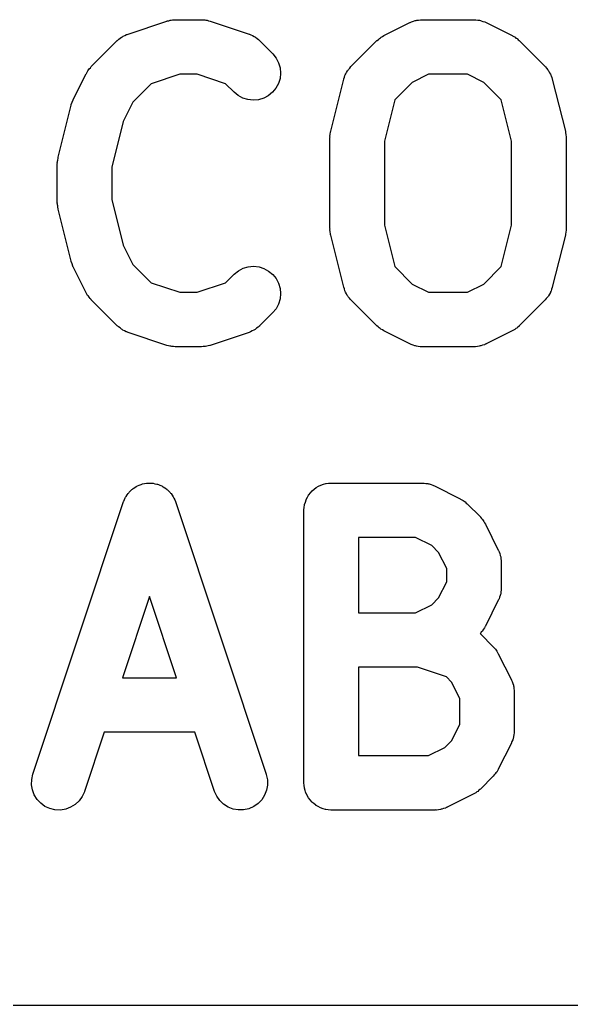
# Model space of a CAD drawing. Extents: x 102 to 177, y -151 to -48.
# Drawn here: x 145.36 to 148.39, y -59.06 to -53.64 of the extents above; entities that cross this region are included whole.
import ezdxf

# ---------------------------------------------------------------- set-up
doc = ezdxf.new("R2010")
doc.units = 0
doc.layers.add('BLACK', color=7, linetype='CONTINUOUS')

msp = doc.modelspace()

# ---------------------------------------------------------------- linework, layer by layer
at = {"layer": 'BLACK', "linetype": 'CONTINUOUS'}
for p, q in [((145.953, -53.7177), (146.167, -53.6463)), ((146.167, -53.6463), (146.169, -53.6456)), ((146.169, -53.6456), (146.177, -53.6439)), ((146.177, -53.6439), (146.185, -53.6414)), ((146.185, -53.6414), (146.191, -53.6408)), ((146.191, -53.6408), (146.197, -53.6395)), ((146.197, -53.6395), (146.206, -53.6394)), ((146.206, -53.6394), (146.214, -53.6386)), ((146.214, -53.6386), (146.357, -53.6386)), ((146.357, -53.6386), (146.359, -53.6386)), ((146.359, -53.6386), (146.368, -53.6395)), ((146.368, -53.6395), (146.376, -53.6398)), ((146.376, -53.6398), (146.382, -53.6412)), ((146.382, -53.6412), (146.388, -53.6418)), ((146.388, -53.6418), (146.396, -53.6444)), ((146.396, -53.6444), (146.405, -53.6463)), ((146.405, -53.6463), (146.619, -53.7177)), ((147.514, -53.6499), (147.524, -53.6469)), ((147.524, -53.6469), (147.534, -53.6434)), ((147.534, -53.6434), (147.538, -53.6427)), ((147.538, -53.6427), (147.542, -53.6414)), ((147.542, -53.6414), (147.552, -53.6404)), ((147.552, -53.6404), (147.563, -53.6388)), ((147.563, -53.6388), (147.567, -53.639)), ((147.567, -53.639), (147.571, -53.6386)), ((147.571, -53.6386), (147.857, -53.6386)), ((147.857, -53.6386), (147.859, -53.6386)), ((147.859, -53.6386), (147.864, -53.6391)), ((147.864, -53.6391), (147.868, -53.639)), ((147.868, -53.639), (147.878, -53.6407)), ((147.878, -53.6407), (147.888, -53.6418)), ((147.888, -53.6418), (147.893, -53.6432)), ((147.893, -53.6432), (147.897, -53.6439)), ((147.897, -53.6439), (147.906, -53.6476)), ((147.361, -53.7258), (147.504, -53.6544)), ((147.504, -53.6544), (147.506, -53.6535)), ((147.506, -53.6535), (147.51, -53.652)), ((147.51, -53.652), (147.514, -53.6499)), ((147.906, -53.6476), (147.916, -53.6507)), ((147.916, -53.6507), (147.92, -53.6528)), ((147.92, -53.6528), (147.924, -53.6544)), ((147.924, -53.6544), (148.067, -53.7258)), ((145.751, -53.8968), (145.894, -53.7539)), ((145.894, -53.7539), (145.895, -53.7525)), ((145.895, -53.7525), (145.899, -53.7497)), ((145.899, -53.7497), (145.902, -53.7465)), ((145.902, -53.7465), (145.91, -53.7406)), ((145.91, -53.7406), (145.918, -53.7342)), ((145.918, -53.7342), (145.922, -53.7322)), ((145.922, -53.7322), (145.926, -53.7296)), ((145.926, -53.7296), (145.935, -53.7254)), ((145.935, -53.7254), (145.944, -53.7207)), ((145.944, -53.7207), (145.949, -53.7195)), ((145.949, -53.7195), (145.953, -53.7177)), ((146.619, -53.7177), (146.621, -53.7184)), ((146.621, -53.7184), (146.625, -53.7202)), ((146.625, -53.7202), (146.629, -53.7215)), ((146.629, -53.7215), (146.638, -53.7264)), ((146.638, -53.7264), (146.647, -53.7307)), ((146.647, -53.7307), (146.651, -53.7333)), ((146.651, -53.7333), (146.655, -53.7354)), ((146.655, -53.7354), (146.663, -53.7419)), ((146.663, -53.7419), (146.671, -53.7479)), ((146.671, -53.7479), (146.674, -53.7511)), ((146.674, -53.7511), (146.677, -53.7539)), ((146.677, -53.7539), (146.749, -53.8254)), ((147.18, -53.8968), (147.323, -53.7539)), ((147.323, -53.7539), (147.324, -53.7525)), ((147.324, -53.7525), (147.331, -53.7472)), ((147.331, -53.7472), (147.337, -53.7414)), ((147.337, -53.7414), (147.342, -53.7381)), ((147.342, -53.7381), (147.347, -53.7342)), ((147.347, -53.7342), (147.354, -53.7303)), ((147.354, -53.7303), (147.361, -53.7258)), ((148.067, -53.7258), (148.069, -53.7268)), ((148.069, -53.7268), (148.076, -53.7314)), ((148.076, -53.7314), (148.083, -53.7354)), ((148.083, -53.7354), (148.088, -53.7393)), ((148.088, -53.7393), (148.094, -53.7427)), ((148.094, -53.7427), (148.1, -53.7486)), ((148.1, -53.7486), (148.106, -53.7539)), ((148.106, -53.7539), (148.249, -53.8968)), ((146.749, -53.8254), (146.75, -53.8269)), ((146.75, -53.8269), (146.769, -53.8497)), ((146.769, -53.8497), (146.782, -53.8757)), ((145.732, -53.9194), (145.736, -53.9146)), ((145.736, -53.9146), (145.74, -53.9093)), ((145.74, -53.9093), (145.746, -53.9033)), ((145.746, -53.9033), (145.751, -53.8968)), ((146.782, -53.8757), (146.79, -53.9038)), ((146.79, -53.9038), (146.793, -53.933)), ((147.161, -53.9194), (147.164, -53.9159)), ((147.164, -53.9159), (147.166, -53.9121)), ((147.166, -53.9121), (147.173, -53.9046)), ((147.173, -53.9046), (147.18, -53.8968)), ((148.249, -53.8968), (148.25, -53.8983)), ((148.25, -53.8983), (148.257, -53.9062)), ((148.257, -53.9062), (148.264, -53.9138)), ((148.264, -53.9138), (148.266, -53.9176)), ((148.266, -53.9176), (148.269, -53.9212)), ((145.652, -54.0786), (145.723, -53.9358)), ((145.723, -53.9358), (145.724, -53.9339)), ((145.724, -53.9339), (145.729, -53.9268)), ((145.729, -53.9268), (145.732, -53.9194)), ((146.239, -53.9386), (146.081, -53.9911)), ((146.333, -53.9386), (146.239, -53.9386)), ((146.49, -53.9911), (146.333, -53.9386)), ((146.79, -53.9621), (146.781, -53.99)), ((146.793, -53.933), (146.79, -53.9621)), ((147.069, -54.2522), (147.14, -53.9665)), ((147.14, -53.9665), (147.141, -53.9644)), ((147.141, -53.9644), (147.144, -53.9549)), ((147.144, -53.9549), (147.147, -53.9452)), ((147.147, -53.9452), (147.149, -53.9412)), ((147.149, -53.9412), (147.151, -53.937)), ((147.151, -53.937), (147.156, -53.9284)), ((147.156, -53.9284), (147.161, -53.9194)), ((147.607, -53.9386), (147.517, -53.9833)), ((147.822, -53.9386), (147.607, -53.9386)), ((147.911, -53.9833), (147.822, -53.9386)), ((148.269, -53.9212), (148.273, -53.9302)), ((148.273, -53.9302), (148.279, -53.9389)), ((148.279, -53.9389), (148.28, -53.9432)), ((148.28, -53.9432), (148.282, -53.9472)), ((148.282, -53.9472), (148.285, -53.9569)), ((148.285, -53.9569), (148.288, -53.9665)), ((148.288, -53.9665), (148.36, -54.2522)), ((146.081, -53.9911), (145.98, -54.0917)), ((146.537, -54.0375), (146.49, -53.9911)), ((146.767, -54.0157), (146.748, -54.0382)), ((146.781, -53.99), (146.767, -54.0157)), ((147.517, -53.9833), (147.421, -54.0795)), ((148.007, -54.0795), (147.911, -53.9833)), ((145.646, -54.0929), (145.651, -54.0799)), ((145.651, -54.0793), (145.652, -54.0786)), ((145.651, -54.0799), (145.651, -54.0793)), ((146.559, -54.0561), (146.537, -54.0375)), ((146.585, -54.0699), (146.559, -54.0561)), ((146.613, -54.0785), (146.585, -54.0699)), ((146.642, -54.0814), (146.613, -54.0785)), ((146.671, -54.0787), (146.642, -54.0814)), ((146.7, -54.0703), (146.671, -54.0787)), ((146.725, -54.0567), (146.7, -54.0703)), ((146.748, -54.0382), (146.725, -54.0567)), ((147.421, -54.0795), (147.364, -54.307)), ((148.064, -54.307), (148.007, -54.0795)), ((145.569, -54.395), (145.64, -54.1093)), ((145.64, -54.1093), (145.641, -54.1073)), ((145.641, -54.106), (145.646, -54.0929)), ((145.641, -54.1067), (145.641, -54.106)), ((145.641, -54.1073), (145.641, -54.1067)), ((145.98, -54.0917), (145.927, -54.1981)), ((145.927, -54.1981), (145.864, -54.4499)), ((147.064, -54.2811), (147.066, -54.2693)), ((147.065, -54.2838), (147.064, -54.2811)), ((147.064, -54.2865), (147.065, -54.2838)), ((147.064, -54.2886), (147.064, -54.2865)), ((147.064, -54.7886), (147.064, -54.2886)), ((147.066, -54.2693), (147.068, -54.2574)), ((147.068, -54.2548), (147.069, -54.2522)), ((147.068, -54.2574), (147.068, -54.2548)), ((148.36, -54.2522), (148.36, -54.2542)), ((148.36, -54.2542), (148.361, -54.2569)), ((148.361, -54.2569), (148.361, -54.2594)), ((148.361, -54.2594), (148.363, -54.2714)), ((148.363, -54.2714), (148.364, -54.2832)), ((148.364, -54.2832), (148.364, -54.2859)), ((148.364, -54.2859), (148.364, -54.2886)), ((148.364, -54.2886), (148.364, -54.7886)), ((147.364, -54.307), (147.364, -54.7701)), ((148.064, -54.7701), (148.064, -54.307)), ((145.566, -54.4121), (145.568, -54.4002)), ((145.568, -54.3977), (145.569, -54.395)), ((145.568, -54.4002), (145.568, -54.3977)), ((145.564, -54.424), (145.566, -54.4121)), ((145.565, -54.4267), (145.564, -54.424)), ((145.564, -54.4293), (145.565, -54.4267)), ((145.564, -54.4314), (145.564, -54.4293)), ((145.564, -54.6457), (145.564, -54.4314)), ((145.864, -54.4499), (145.864, -54.6272)), ((145.565, -54.6484), (145.564, -54.6457)), ((145.564, -54.651), (145.565, -54.6484)), ((145.566, -54.6629), (145.564, -54.651)), ((145.567, -54.6748), (145.566, -54.6629)), ((145.568, -54.6774), (145.567, -54.6748)), ((145.568, -54.6801), (145.568, -54.6774)), ((145.864, -54.6272), (145.927, -54.8791)), ((145.569, -54.6821), (145.568, -54.6801)), ((145.64, -54.9678), (145.569, -54.6821)), ((147.364, -54.7701), (147.421, -54.9976)), ((148.007, -54.9976), (148.064, -54.7701)), ((147.065, -54.7912), (147.064, -54.7886)), ((147.064, -54.7939), (147.065, -54.7912)), ((147.066, -54.8058), (147.064, -54.7939)), ((147.067, -54.8177), (147.066, -54.8058)), ((147.068, -54.8203), (147.067, -54.8177)), ((147.068, -54.8229), (147.068, -54.8203)), ((147.069, -54.825), (147.068, -54.8229)), ((147.14, -55.1107), (147.069, -54.825)), ((148.36, -54.825), (148.288, -55.1107)), ((148.361, -54.8198), (148.36, -54.8223)), ((148.36, -54.8223), (148.36, -54.825)), ((148.362, -54.8078), (148.361, -54.8198)), ((148.364, -54.796), (148.362, -54.8078)), ((148.364, -54.7886), (148.364, -54.7907)), ((148.364, -54.7907), (148.364, -54.7933)), ((148.364, -54.7933), (148.364, -54.796)), ((145.927, -54.8791), (145.98, -54.9854)), ((145.64, -54.9685), (145.64, -54.9678)), ((145.641, -54.9691), (145.64, -54.9685)), ((145.645, -54.9823), (145.641, -54.9691)), ((145.65, -54.9954), (145.645, -54.9823)), ((145.65, -54.996), (145.65, -54.9954)), ((145.651, -54.9966), (145.65, -54.996)), ((145.652, -54.9985), (145.651, -54.9966)), ((145.723, -55.1414), (145.652, -54.9985)), ((145.98, -54.9854), (146.081, -55.086)), ((146.587, -55.0064), (146.615, -54.9983)), ((146.615, -54.9983), (146.644, -54.9957)), ((146.644, -54.9957), (146.674, -54.9989)), ((146.674, -54.9989), (146.701, -55.0076)), ((147.421, -54.9976), (147.517, -55.0939)), ((147.911, -55.0939), (148.007, -54.9976)), ((146.49, -55.086), (146.537, -55.0396)), ((146.537, -55.0396), (146.538, -55.0382)), ((146.538, -55.0382), (146.561, -55.0199)), ((146.561, -55.0199), (146.587, -55.0064)), ((146.701, -55.0076), (146.727, -55.0217)), ((146.727, -55.0217), (146.75, -55.0404)), ((146.75, -55.0404), (146.768, -55.0631)), ((146.081, -55.086), (146.239, -55.1386)), ((146.333, -55.1386), (146.49, -55.086)), ((146.768, -55.0631), (146.782, -55.089)), ((146.782, -55.089), (146.79, -55.1171)), ((147.144, -55.1202), (147.14, -55.1107)), ((147.517, -55.0939), (147.607, -55.1386)), ((147.822, -55.1386), (147.911, -55.0939)), ((148.288, -55.1107), (148.288, -55.1127)), ((145.727, -55.1485), (145.723, -55.1414)), ((145.731, -55.156), (145.727, -55.1485)), ((145.735, -55.1609), (145.731, -55.156)), ((145.739, -55.1661), (145.735, -55.1609)), ((145.744, -55.1723), (145.739, -55.1661)), ((146.239, -55.1386), (146.333, -55.1386)), ((146.79, -55.1171), (146.793, -55.1462)), ((146.793, -55.1462), (146.79, -55.1754)), ((147.146, -55.13), (147.144, -55.1202)), ((147.149, -55.134), (147.146, -55.13)), ((147.15, -55.1382), (147.149, -55.134)), ((147.155, -55.147), (147.15, -55.1382)), ((147.16, -55.156), (147.155, -55.147)), ((147.163, -55.1595), (147.16, -55.156)), ((147.165, -55.1634), (147.163, -55.1595)), ((147.172, -55.1709), (147.165, -55.1634)), ((147.607, -55.1386), (147.822, -55.1386)), ((148.262, -55.1651), (148.255, -55.1725)), ((148.265, -55.1612), (148.262, -55.1651)), ((148.268, -55.1577), (148.265, -55.1612)), ((148.272, -55.1488), (148.268, -55.1577)), ((148.278, -55.1401), (148.272, -55.1488)), ((148.279, -55.1359), (148.278, -55.1401)), ((148.281, -55.1319), (148.279, -55.1359)), ((148.284, -55.1222), (148.281, -55.1319)), ((148.288, -55.1127), (148.284, -55.1222)), ((145.75, -55.1789), (145.744, -55.1723)), ((145.751, -55.1804), (145.75, -55.1789)), ((145.894, -55.3232), (145.751, -55.1804)), ((146.781, -55.2034), (146.768, -55.2292)), ((146.79, -55.1754), (146.781, -55.2034)), ((147.178, -55.1789), (147.172, -55.1709)), ((147.18, -55.1804), (147.178, -55.1789)), ((147.323, -55.3232), (147.18, -55.1804)), ((148.249, -55.1804), (148.106, -55.3232)), ((148.255, -55.1725), (148.249, -55.1804)), ((146.749, -55.2518), (146.677, -55.3232)), ((146.768, -55.2292), (146.749, -55.2518)), ((145.897, -55.326), (145.894, -55.3232)), ((145.9, -55.3292), (145.897, -55.326)), ((146.673, -55.3274), (146.67, -55.3306)), ((146.676, -55.3247), (146.673, -55.3274)), ((146.677, -55.3232), (146.676, -55.3247)), ((147.329, -55.3286), (147.323, -55.3232)), ((147.335, -55.3344), (147.329, -55.3286)), ((148.105, -55.3247), (148.098, -55.3299)), ((148.106, -55.3232), (148.105, -55.3247)), ((145.909, -55.3353), (145.9, -55.3292)), ((145.917, -55.3418), (145.909, -55.3353)), ((145.92, -55.3439), (145.917, -55.3418)), ((145.924, -55.3465), (145.92, -55.3439)), ((145.933, -55.3508), (145.924, -55.3465)), ((145.942, -55.3556), (145.933, -55.3508)), ((145.947, -55.3569), (145.942, -55.3556)), ((145.951, -55.3588), (145.947, -55.3569)), ((145.953, -55.3594), (145.951, -55.3588)), ((146.167, -55.4309), (145.953, -55.3594)), ((146.619, -55.3594), (146.405, -55.4309)), ((146.623, -55.3576), (146.619, -55.3594)), ((146.627, -55.3564), (146.623, -55.3576)), ((146.636, -55.3517), (146.627, -55.3564)), ((146.646, -55.3475), (146.636, -55.3517)), ((146.649, -55.345), (146.646, -55.3475)), ((146.653, -55.3429), (146.649, -55.345)), ((146.661, -55.3365), (146.653, -55.3429)), ((146.67, -55.3306), (146.661, -55.3365)), ((147.34, -55.3378), (147.335, -55.3344)), ((147.345, -55.3418), (147.34, -55.3378)), ((147.353, -55.3458), (147.345, -55.3418)), ((147.36, -55.3504), (147.353, -55.3458)), ((147.361, -55.3513), (147.36, -55.3504)), ((147.504, -55.4227), (147.361, -55.3513)), ((148.067, -55.3513), (147.924, -55.4227)), ((148.074, -55.3468), (148.067, -55.3513)), ((148.082, -55.3429), (148.074, -55.3468)), ((148.087, -55.339), (148.082, -55.3429)), ((148.092, -55.3357), (148.087, -55.339)), ((148.098, -55.3299), (148.092, -55.3357)), ((146.175, -55.4327), (146.167, -55.4309)), ((146.183, -55.4353), (146.175, -55.4327)), ((146.189, -55.436), (146.183, -55.4353)), ((146.195, -55.4374), (146.189, -55.436)), ((146.38, -55.4363), (146.374, -55.4376)), ((146.386, -55.4357), (146.38, -55.4363)), ((146.394, -55.4333), (146.386, -55.4357)), ((146.403, -55.4315), (146.394, -55.4333)), ((146.405, -55.4309), (146.403, -55.4315)), ((147.508, -55.4243), (147.504, -55.4227)), ((147.512, -55.4264), (147.508, -55.4243)), ((147.522, -55.4295), (147.512, -55.4264)), ((147.532, -55.4332), (147.522, -55.4295)), ((147.536, -55.434), (147.532, -55.4332)), ((147.54, -55.4353), (147.536, -55.434)), ((147.55, -55.4364), (147.54, -55.4353)), ((147.561, -55.4382), (147.55, -55.4364)), ((147.876, -55.4367), (147.866, -55.4383)), ((147.886, -55.4357), (147.876, -55.4367)), ((147.891, -55.4344), (147.886, -55.4357)), ((147.895, -55.4337), (147.891, -55.4344)), ((147.904, -55.4302), (147.895, -55.4337)), ((147.914, -55.4273), (147.904, -55.4302)), ((147.918, -55.4252), (147.914, -55.4273)), ((147.922, -55.4237), (147.918, -55.4252)), ((147.924, -55.4227), (147.922, -55.4237)), ((146.204, -55.4376), (146.195, -55.4374)), ((146.212, -55.4386), (146.204, -55.4376)), ((146.214, -55.4386), (146.212, -55.4386)), ((146.357, -55.4386), (146.214, -55.4386)), ((146.366, -55.4377), (146.357, -55.4386)), ((146.374, -55.4376), (146.366, -55.4377)), ((147.565, -55.4381), (147.561, -55.4382)), ((147.569, -55.4386), (147.565, -55.4381)), ((147.571, -55.4386), (147.569, -55.4386)), ((147.857, -55.4386), (147.571, -55.4386)), ((147.862, -55.4381), (147.857, -55.4386)), ((147.866, -55.4383), (147.862, -55.4381)), ((146.015, -56.2001), (146.025, -56.1959)), ((146.025, -56.1959), (146.029, -56.195)), ((146.029, -56.195), (146.033, -56.1935)), ((146.033, -56.1935), (146.043, -56.1919)), ((146.043, -56.1919), (146.054, -56.1896)), ((146.054, -56.1896), (146.058, -56.1895)), ((146.058, -56.1895), (146.062, -56.1889)), ((146.062, -56.1889), (146.072, -56.1892)), ((146.072, -56.1892), (146.083, -56.189)), ((146.083, -56.189), (146.087, -56.1897)), ((146.087, -56.1897), (146.091, -56.1899)), ((146.091, -56.1899), (146.101, -56.1923)), ((146.101, -56.1923), (146.112, -56.1941)), ((146.112, -56.1941), (146.116, -56.1956)), ((146.116, -56.1956), (146.12, -56.1966)), ((146.12, -56.1966), (146.129, -56.2009)), ((147.015, -56.1995), (147.029, -56.1955)), ((147.029, -56.1955), (147.042, -56.1914)), ((147.042, -56.1914), (147.043, -56.1914)), ((147.043, -56.1912), (147.057, -56.1899)), ((147.043, -56.1914), (147.043, -56.1912)), ((147.057, -56.1899), (147.071, -56.1886)), ((147.071, -56.1886), (147.571, -56.1886)), ((147.571, -56.1886), (147.574, -56.1886)), ((147.574, -56.1886), (147.578, -56.1891)), ((147.578, -56.1891), (147.582, -56.189)), ((147.582, -56.189), (147.592, -56.1907)), ((147.592, -56.1907), (147.603, -56.1918)), ((147.603, -56.1918), (147.607, -56.1932)), ((147.607, -56.1932), (147.611, -56.1939)), ((147.611, -56.1939), (147.621, -56.1976)), ((145.948, -56.2542), (145.954, -56.2455)), ((145.954, -56.2455), (145.957, -56.2424)), ((145.957, -56.2424), (145.959, -56.2389)), ((145.959, -56.2389), (145.967, -56.2319)), ((145.967, -56.2319), (145.974, -56.2244)), ((145.974, -56.2244), (145.978, -56.2219)), ((145.978, -56.2219), (145.981, -56.219)), ((145.981, -56.219), (145.99, -56.2136)), ((145.99, -56.2136), (145.998, -56.2077)), ((145.998, -56.2077), (146.002, -56.206)), ((146.002, -56.206), (146.006, -56.2037)), ((146.006, -56.2037), (146.015, -56.2001)), ((146.129, -56.2009), (146.139, -56.2046)), ((146.139, -56.2046), (146.143, -56.2069)), ((146.143, -56.2069), (146.147, -56.2087)), ((146.147, -56.2087), (146.155, -56.2148)), ((146.155, -56.2148), (146.164, -56.2203)), ((146.164, -56.2203), (146.167, -56.2233)), ((146.167, -56.2233), (146.17, -56.2258)), ((146.17, -56.2258), (146.177, -56.2333)), ((146.177, -56.2333), (146.185, -56.2405)), ((146.185, -56.2405), (146.187, -56.244)), ((146.187, -56.244), (146.19, -56.2471)), ((146.19, -56.2471), (146.196, -56.2559)), ((146.948, -56.2538), (146.957, -56.243)), ((146.957, -56.243), (146.966, -56.2321)), ((146.966, -56.2314), (146.977, -56.2225)), ((146.966, -56.2318), (146.966, -56.2314)), ((146.966, -56.2321), (146.966, -56.2318)), ((146.977, -56.2225), (146.988, -56.2136)), ((146.988, -56.2136), (146.989, -56.2134)), ((146.989, -56.2131), (147.002, -56.2065)), ((146.989, -56.2134), (146.989, -56.2131)), ((147.002, -56.2065), (147.014, -56.1999)), ((147.014, -56.1999), (147.015, -56.1997)), ((147.015, -56.1997), (147.015, -56.1995)), ((147.621, -56.1976), (147.631, -56.2007)), ((147.631, -56.2007), (147.634, -56.2028)), ((147.634, -56.2028), (147.639, -56.2044)), ((147.639, -56.2044), (147.781, -56.2758)), ((145.429, -57.7911), (145.929, -56.2911)), ((145.929, -56.2911), (145.93, -56.2892)), ((145.93, -56.2892), (145.934, -56.2798)), ((145.934, -56.2798), (145.938, -56.2701)), ((145.938, -56.2701), (145.94, -56.2665)), ((145.94, -56.2665), (145.942, -56.2626)), ((145.942, -56.2626), (145.948, -56.2542)), ((146.196, -56.2559), (146.202, -56.2644)), ((146.202, -56.2644), (146.204, -56.2683)), ((146.204, -56.2683), (146.206, -56.272)), ((146.206, -56.272), (146.21, -56.2817)), ((146.21, -56.2817), (146.214, -56.2911)), ((146.214, -56.2911), (146.714, -57.7911)), ((146.925, -56.3074), (146.929, -56.2939)), ((146.929, -56.2939), (146.933, -56.2804)), ((146.933, -56.28), (146.934, -56.2795)), ((146.933, -56.2804), (146.933, -56.28)), ((146.934, -56.2795), (146.94, -56.2671)), ((146.94, -56.2671), (146.947, -56.2547)), ((146.947, -56.2543), (146.948, -56.2538)), ((146.947, -56.2547), (146.947, -56.2543)), ((147.781, -56.2758), (147.783, -56.2768)), ((147.783, -56.2768), (147.79, -56.2814)), ((147.79, -56.2814), (147.798, -56.2854)), ((147.798, -56.2854), (147.803, -56.2893)), ((147.803, -56.2893), (147.808, -56.2927)), ((147.808, -56.2927), (147.814, -56.2986)), ((147.814, -56.2986), (147.82, -56.3039)), ((147.82, -56.3039), (147.892, -56.3754)), ((146.921, -56.3365), (146.923, -56.3224)), ((146.921, -56.3375), (146.921, -56.3365)), ((146.921, -56.3376), (146.921, -56.3375)), ((146.921, -56.3375), (146.921, -56.3375)), ((146.921, -56.3386), (146.921, -56.3376)), ((146.921, -57.8386), (146.921, -56.3386)), ((146.923, -56.3224), (146.924, -56.3084)), ((146.924, -56.3084), (146.925, -56.3079)), ((146.925, -56.3079), (146.925, -56.3074)), ((147.892, -56.3754), (147.893, -56.3769)), ((147.893, -56.3769), (147.899, -56.3834)), ((147.899, -56.3834), (147.904, -56.3896)), ((147.904, -56.3896), (147.908, -56.3948)), ((147.908, -56.3948), (147.912, -56.3997)), ((147.912, -56.3997), (147.915, -56.4072)), ((147.915, -56.4072), (147.92, -56.4143)), ((147.92, -56.4143), (147.991, -56.5572)), ((147.221, -56.4886), (147.221, -56.9029)), ((147.536, -56.4886), (147.221, -56.4886)), ((147.625, -56.5333), (147.536, -56.4886)), ((147.662, -56.5703), (147.625, -56.5333)), ((147.707, -56.6597), (147.662, -56.5703)), ((147.991, -56.5572), (147.992, -56.5591)), ((147.992, -56.5591), (147.994, -56.5632)), ((147.994, -56.5632), (147.996, -56.5671)), ((147.996, -56.5671), (147.999, -56.5769)), ((147.999, -56.5769), (148.002, -56.5866)), ((148.002, -56.5866), (148.003, -56.5909)), ((148.003, -56.5909), (148.004, -56.5951)), ((148.004, -56.5951), (148.005, -56.6054)), ((148.005, -56.6054), (148.007, -56.6155)), ((148.007, -56.6155), (148.007, -56.6199)), ((148.007, -56.6199), (148.007, -56.6243)), ((148.007, -56.6243), (148.007, -56.7671)), ((147.707, -56.7317), (147.707, -56.6597)), ((147.662, -56.8211), (147.707, -56.7317)), ((148.005, -56.7881), (148.004, -56.7983)), ((148.007, -56.778), (148.005, -56.7881)), ((148.007, -56.7671), (148.007, -56.7692)), ((148.007, -56.7692), (148.007, -56.7736)), ((148.007, -56.7736), (148.007, -56.778)), ((146.071, -56.8129), (145.922, -57.26)), ((146.22, -57.26), (146.071, -56.8129)), ((147.625, -56.8581), (147.662, -56.8211)), ((147.991, -56.8342), (147.92, -56.9771)), ((147.993, -56.8301), (147.991, -56.8342)), ((147.995, -56.8262), (147.993, -56.8301)), ((147.998, -56.8165), (147.995, -56.8262)), ((148.002, -56.8069), (147.998, -56.8165)), ((148.003, -56.8025), (148.002, -56.8069)), ((148.004, -56.7983), (148.003, -56.8025)), ((147.536, -56.9029), (147.625, -56.8581)), ((147.221, -56.9029), (147.536, -56.9029)), ((147.897, -57.0096), (147.892, -57.0161)), ((147.903, -57.0035), (147.897, -57.0096)), ((147.906, -56.9983), (147.903, -57.0035)), ((147.91, -56.9934), (147.906, -56.9983)), ((147.914, -56.986), (147.91, -56.9934)), ((147.919, -56.9789), (147.914, -56.986)), ((147.92, -56.9771), (147.919, -56.9789)), ((147.892, -57.0161), (147.891, -57.0172)), ((147.891, -57.0172), (147.892, -57.0182)), ((147.892, -57.0182), (147.963, -57.0896)), ((147.963, -57.0896), (147.965, -57.0911)), ((147.965, -57.0911), (147.97, -57.0977)), ((147.97, -57.0977), (147.976, -57.1038)), ((147.976, -57.1038), (147.979, -57.1091)), ((147.979, -57.1091), (147.983, -57.114)), ((147.983, -57.114), (147.987, -57.1215)), ((147.987, -57.1215), (147.991, -57.1286)), ((147.991, -57.1286), (148.063, -57.2715)), ((147.221, -57.2029), (147.221, -57.6886)), ((147.547, -57.2029), (147.221, -57.2029)), ((147.705, -57.2554), (147.547, -57.2029)), ((145.922, -57.26), (146.22, -57.26)), ((147.734, -57.2846), (147.705, -57.2554)), ((148.063, -57.2715), (148.064, -57.2734)), ((148.064, -57.2734), (148.065, -57.2775)), ((148.065, -57.2775), (148.067, -57.2814)), ((148.067, -57.2814), (148.07, -57.2912)), ((147.779, -57.374), (147.734, -57.2846)), ((148.07, -57.2912), (148.074, -57.3008)), ((148.074, -57.3008), (148.074, -57.3052)), ((148.074, -57.3052), (148.076, -57.3094)), ((148.076, -57.3094), (148.077, -57.3196)), ((148.077, -57.3196), (148.078, -57.3298)), ((148.078, -57.3298), (148.078, -57.3342)), ((148.078, -57.3342), (148.079, -57.3386)), ((147.779, -57.5174), (147.779, -57.374)), ((148.079, -57.3386), (148.079, -57.5529)), ((147.734, -57.6069), (147.779, -57.5174)), ((145.822, -57.56), (145.714, -57.886)), ((146.32, -57.56), (145.822, -57.56)), ((146.429, -57.886), (146.32, -57.56)), ((147.697, -57.6439), (147.734, -57.6069)), ((148.07, -57.6022), (148.066, -57.6119)), ((148.073, -57.5926), (148.07, -57.6022)), ((148.074, -57.5883), (148.073, -57.5926)), ((148.075, -57.584), (148.074, -57.5883)), ((148.076, -57.5739), (148.075, -57.584)), ((148.078, -57.5638), (148.076, -57.5739)), ((148.079, -57.555), (148.078, -57.5593)), ((148.078, -57.5593), (148.078, -57.5638)), ((148.079, -57.5529), (148.079, -57.555)), ((147.607, -57.6886), (147.697, -57.6439)), ((148.063, -57.6199), (147.991, -57.7628)), ((148.064, -57.6158), (148.063, -57.6199)), ((148.066, -57.6119), (148.064, -57.6158)), ((147.221, -57.6886), (147.607, -57.6886)), ((147.99, -57.7647), (147.986, -57.7717)), ((147.991, -57.7628), (147.99, -57.7647)), ((145.422, -57.8489), (145.423, -57.8197)), ((145.423, -57.8197), (145.429, -57.7911)), ((146.714, -57.7911), (146.714, -57.7931)), ((146.714, -57.7931), (146.72, -57.8218)), ((146.72, -57.8218), (146.721, -57.851)), ((147.963, -57.8018), (147.892, -57.8732)), ((147.969, -57.7953), (147.963, -57.8018)), ((147.974, -57.7892), (147.969, -57.7953)), ((147.978, -57.784), (147.974, -57.7892)), ((147.982, -57.7792), (147.978, -57.784)), ((147.986, -57.7717), (147.982, -57.7792)), ((145.427, -57.8778), (145.422, -57.8489)), ((145.437, -57.9052), (145.427, -57.8778)), ((146.721, -57.851), (146.716, -57.8798)), ((146.923, -57.8526), (146.921, -57.8386)), ((146.924, -57.8667), (146.923, -57.8526)), ((146.924, -57.8672), (146.924, -57.8667)), ((146.924, -57.8677), (146.924, -57.8672)), ((146.928, -57.8812), (146.924, -57.8677)), ((147.89, -57.8747), (147.884, -57.8799)), ((147.892, -57.8732), (147.89, -57.8747)), ((145.453, -57.93), (145.437, -57.9052)), ((145.473, -57.9514), (145.453, -57.93)), ((145.701, -57.9146), (145.684, -57.9382)), ((145.713, -57.888), (145.701, -57.9146)), ((145.714, -57.886), (145.713, -57.888)), ((146.441, -57.9127), (146.429, -57.886)), ((146.458, -57.9367), (146.441, -57.9127)), ((146.689, -57.9317), (146.669, -57.9527)), ((146.705, -57.9071), (146.689, -57.9317)), ((146.716, -57.8798), (146.705, -57.9071)), ((146.932, -57.8948), (146.928, -57.8812)), ((146.933, -57.8952), (146.932, -57.8948)), ((146.933, -57.8957), (146.933, -57.8952)), ((146.939, -57.9082), (146.933, -57.8957)), ((146.946, -57.9207), (146.939, -57.9082)), ((146.946, -57.9211), (146.946, -57.9207)), ((146.946, -57.9216), (146.946, -57.9211)), ((146.955, -57.9325), (146.946, -57.9216)), ((146.964, -57.9435), (146.955, -57.9325)), ((147.853, -57.9013), (147.71, -57.9727)), ((147.86, -57.8968), (147.853, -57.9013)), ((147.867, -57.8929), (147.86, -57.8968)), ((147.872, -57.889), (147.867, -57.8929)), ((147.878, -57.8857), (147.872, -57.889)), ((147.884, -57.8799), (147.878, -57.8857)), ((145.496, -57.9684), (145.473, -57.9514)), ((145.523, -57.9805), (145.496, -57.9684)), ((145.551, -57.9872), (145.523, -57.9805)), ((145.61, -57.9836), (145.581, -57.9883)), ((145.637, -57.9734), (145.61, -57.9836)), ((145.662, -57.9581), (145.637, -57.9734)), ((145.684, -57.9382), (145.662, -57.9581)), ((146.479, -57.9568), (146.458, -57.9367)), ((146.504, -57.9725), (146.479, -57.9568)), ((146.531, -57.9831), (146.504, -57.9725)), ((146.56, -57.9881), (146.531, -57.9831)), ((146.618, -57.9812), (146.589, -57.9875)), ((146.645, -57.9695), (146.618, -57.9812)), ((146.669, -57.9527), (146.645, -57.9695)), ((146.965, -57.9439), (146.964, -57.9435)), ((146.965, -57.9443), (146.965, -57.9439)), ((146.976, -57.9533), (146.965, -57.9443)), ((146.987, -57.9623), (146.976, -57.9533)), ((146.987, -57.9626), (146.987, -57.9623)), ((146.988, -57.9629), (146.987, -57.9626)), ((147, -57.9696), (146.988, -57.9629)), ((147.012, -57.9764), (147, -57.9696)), ((147.013, -57.9766), (147.012, -57.9764)), ((147.013, -57.9768), (147.013, -57.9766)), ((147.027, -57.981), (147.013, -57.9768)), ((147.04, -57.9853), (147.027, -57.981)), ((147.041, -57.9854), (147.04, -57.9853)), ((147.041, -57.9855), (147.041, -57.9854)), ((147.055, -57.987), (147.041, -57.9855)), ((147.662, -57.9867), (147.652, -57.9883)), ((147.672, -57.9857), (147.662, -57.9867)), ((147.676, -57.9844), (147.672, -57.9857)), ((147.681, -57.9838), (147.676, -57.9844)), ((147.69, -57.9802), (147.681, -57.9838)), ((147.7, -57.9773), (147.69, -57.9802)), ((147.704, -57.9752), (147.7, -57.9773)), ((147.708, -57.9737), (147.704, -57.9752)), ((147.71, -57.9727), (147.708, -57.9737)), ((145.581, -57.9883), (145.551, -57.9872)), ((146.589, -57.9875), (146.56, -57.9881)), ((147.069, -57.9886), (147.055, -57.987)), ((147.07, -57.9886), (147.069, -57.9886)), ((147.071, -57.9886), (147.07, -57.9886)), ((147.07, -57.9886), (147.07, -57.9886)), ((147.07, -57.9886), (147.07, -57.9886)), ((147.643, -57.9886), (147.071, -57.9886)), ((147.647, -57.9881), (147.643, -57.9886)), ((147.652, -57.9883), (147.647, -57.9881)), ((141.985, -59.063), (175.515, -59.063))]:
    msp.add_line(p, q, dxfattribs=at)

doc.saveas('drawing.dxf')
